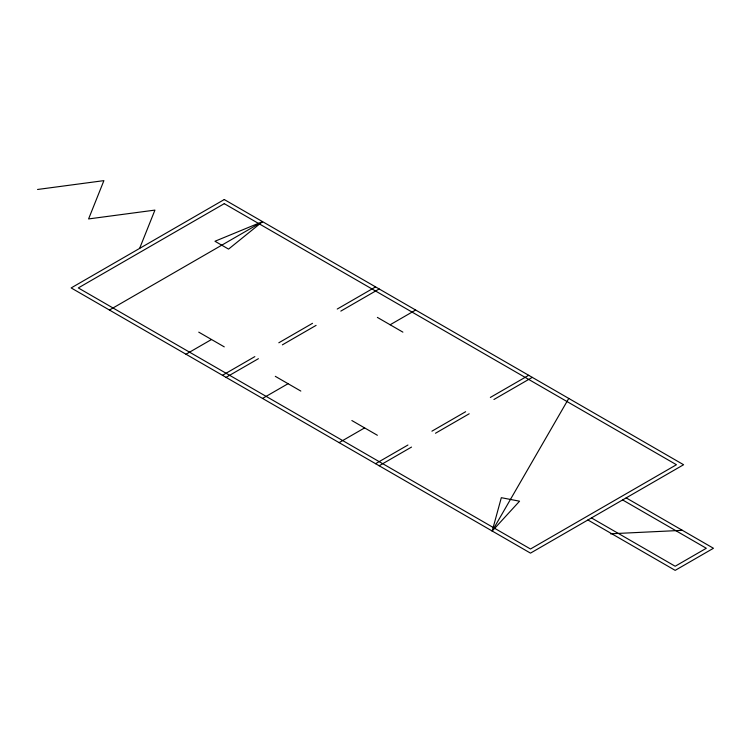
<?xml version="1.0" encoding="UTF-8"?>
<svg xmlns="http://www.w3.org/2000/svg" width="751" height="751" viewBox="0 0 751 751"><rect width="100%" height="100%" fill="white"/><g stroke="black" fill="none" stroke-linecap="round" stroke-linejoin="round"><path stroke-width="1.13" d="M492.205 531.032L501.321 497.688L519.561 501.199L492.205 531.032L568.76 398.434M139.62 248.403L154.931 210.102L88.59 218.935L103.901 180.634L37.55 189.477M262.54 221.639L228.557 249.107L214.964 241.259L262.54 221.639L109.43 310.041M185.985 354.237L211.51 339.499M222.474 375.303L254.833 356.622M278.809 342.785L312.519 323.315M337.237 309.046L375.584 286.91M226.051 377.368L258.41 358.687M282.376 344.85L316.087 325.38M340.813 311.111L379.161 288.966M262.54 398.434L288.065 383.705M390.135 324.77L415.65 310.041M339.095 442.63L364.61 427.901M375.584 463.696L407.943 445.024M431.919 431.177L465.629 411.717M490.347 397.439L528.695 375.303M379.161 465.761L411.51 447.08M435.486 433.243L469.197 413.782M493.923 399.504L532.271 377.368M610.45 533.792L682.396 530.337M377.377 317.401L402.893 332.139M626.174 497.885L713.45 548.268L675.177 570.366L587.902 519.983M622.607 499.941L706.306 548.268L675.177 566.245L591.469 517.918M198.743 332.139L224.267 346.868M275.298 376.335L300.822 391.064M351.853 420.532L377.377 435.27M224.267 199.541L71.157 287.933L530.488 553.13L683.598 464.728L224.267 199.541M224.267 203.662L78.301 287.933L530.488 549L676.444 464.728L224.267 203.662"/></g></svg>
